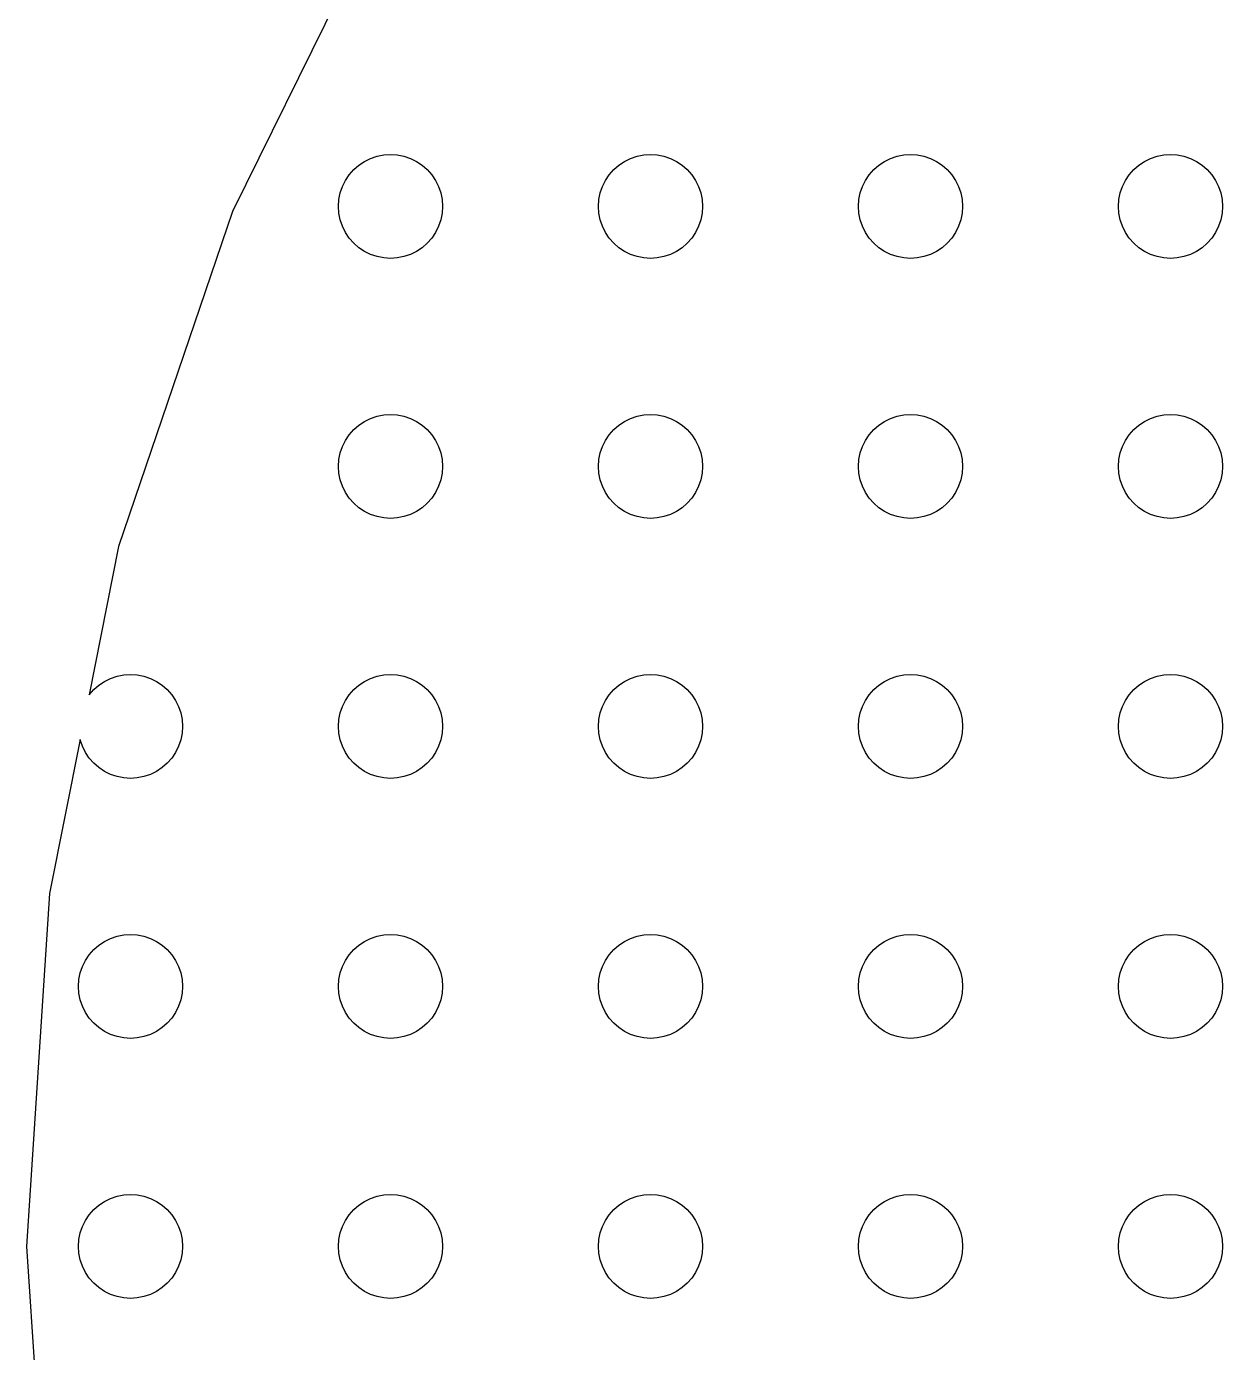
# Model space of a CAD drawing. Header units: metres. Extents: x -156 to 156, y -156 to 156.
# Drawn here: x -156 to -87, y -6.1 to 70.4 of the extents above; entities that cross this region are included whole.
import ezdxf

# ---------------------------------------------------------------- set-up
doc = ezdxf.new("R2010")
doc.units = ezdxf.units.M

msp = doc.modelspace()

# ---------------------------------------------------------------- linework, layer by layer
for p, q in [((-137.438, 73.2598), (-144.125, 59.6986)), ((-136.5, 62.5981), (-136.148, 62.7716)), ((-136.148, 62.7716), (-135.776, 62.8978)), ((-135.776, 62.8978), (-135.392, 62.9743)), ((-135.392, 62.9743), (-135, 63)), ((-135, 63), (-134.608, 62.9743)), ((-134.608, 62.9743), (-134.224, 62.8978)), ((-134.224, 62.8978), (-133.852, 62.7716)), ((-133.852, 62.7716), (-133.5, 62.5981)), ((-121.5, 62.5981), (-121.148, 62.7716)), ((-121.148, 62.7716), (-120.776, 62.8978)), ((-120.776, 62.8978), (-120.392, 62.9743)), ((-120.392, 62.9743), (-120, 63)), ((-120, 63), (-119.608, 62.9743)), ((-119.608, 62.9743), (-119.224, 62.8978)), ((-119.224, 62.8978), (-118.852, 62.7716)), ((-118.852, 62.7716), (-118.5, 62.5981)), ((-106.5, 62.5981), (-106.148, 62.7716)), ((-106.148, 62.7716), (-105.776, 62.8978)), ((-105.776, 62.8978), (-105.392, 62.9743)), ((-105.392, 62.9743), (-105, 63)), ((-105, 63), (-104.608, 62.9743)), ((-104.608, 62.9743), (-104.224, 62.8978)), ((-104.224, 62.8978), (-103.852, 62.7716)), ((-103.852, 62.7716), (-103.5, 62.5981)), ((-91.5, 62.5981), (-91.148, 62.7716)), ((-91.148, 62.7716), (-90.7765, 62.8978)), ((-90.7765, 62.8978), (-90.3916, 62.9743)), ((-90.3916, 62.9743), (-90, 63)), ((-90, 63), (-89.6084, 62.9743)), ((-89.6084, 62.9743), (-89.2235, 62.8978)), ((-89.2235, 62.8978), (-88.8519, 62.7716)), ((-88.8519, 62.7716), (-88.5, 62.5981)), ((-137.38, 61.8263), (-137.121, 62.1213)), ((-137.121, 62.1213), (-136.826, 62.3801)), ((-136.826, 62.3801), (-136.5, 62.5981)), ((-133.5, 62.5981), (-133.174, 62.3801)), ((-133.174, 62.3801), (-132.879, 62.1213)), ((-132.879, 62.1213), (-132.62, 61.8263)), ((-122.38, 61.8263), (-122.121, 62.1213)), ((-122.121, 62.1213), (-121.826, 62.3801)), ((-121.826, 62.3801), (-121.5, 62.5981)), ((-118.5, 62.5981), (-118.174, 62.3801)), ((-118.174, 62.3801), (-117.879, 62.1213)), ((-117.879, 62.1213), (-117.62, 61.8263)), ((-107.38, 61.8263), (-107.121, 62.1213)), ((-107.121, 62.1213), (-106.826, 62.3801)), ((-106.826, 62.3801), (-106.5, 62.5981)), ((-103.5, 62.5981), (-103.174, 62.3801)), ((-103.174, 62.3801), (-102.879, 62.1213)), ((-102.879, 62.1213), (-102.62, 61.8263)), ((-92.3801, 61.8263), (-92.1213, 62.1213)), ((-92.1213, 62.1213), (-91.8263, 62.3801)), ((-91.8263, 62.3801), (-91.5, 62.5981)), ((-88.5, 62.5981), (-88.1737, 62.3801)), ((-88.1737, 62.3801), (-87.8787, 62.1213)), ((-87.8787, 62.1213), (-87.6199, 61.8263)), ((-137.772, 61.148), (-137.598, 61.5)), ((-137.598, 61.5), (-137.38, 61.8263)), ((-132.62, 61.8263), (-132.402, 61.5)), ((-132.402, 61.5), (-132.228, 61.148)), ((-122.772, 61.148), (-122.598, 61.5)), ((-122.598, 61.5), (-122.38, 61.8263)), ((-117.62, 61.8263), (-117.402, 61.5)), ((-117.402, 61.5), (-117.228, 61.148)), ((-107.772, 61.148), (-107.598, 61.5)), ((-107.598, 61.5), (-107.38, 61.8263)), ((-102.62, 61.8263), (-102.402, 61.5)), ((-102.402, 61.5), (-102.228, 61.148)), ((-92.7716, 61.148), (-92.5981, 61.5)), ((-92.5981, 61.5), (-92.3801, 61.8263)), ((-87.6199, 61.8263), (-87.4019, 61.5)), ((-87.4019, 61.5), (-87.2284, 61.148)), ((-137.974, 60.3916), (-137.898, 60.7765)), ((-137.898, 60.7765), (-137.772, 61.148)), ((-132.228, 61.148), (-132.102, 60.7765)), ((-132.102, 60.7765), (-132.026, 60.3916)), ((-122.974, 60.3916), (-122.898, 60.7765)), ((-122.898, 60.7765), (-122.772, 61.148)), ((-117.228, 61.148), (-117.102, 60.7765)), ((-117.102, 60.7765), (-117.026, 60.3916)), ((-107.974, 60.3916), (-107.898, 60.7765)), ((-107.898, 60.7765), (-107.772, 61.148)), ((-102.228, 61.148), (-102.102, 60.7765)), ((-102.102, 60.7765), (-102.026, 60.3916)), ((-92.9743, 60.3916), (-92.8978, 60.7765)), ((-92.8978, 60.7765), (-92.7716, 61.148)), ((-87.2284, 61.148), (-87.1022, 60.7765)), ((-87.1022, 60.7765), (-87.0257, 60.3916)), ((-144.125, 59.6986), (-150.684, 40.3758)), ((-138, 60), (-137.974, 60.3916)), ((-137.974, 59.6084), (-138, 60)), ((-132.026, 60.3916), (-132, 60)), ((-132, 60), (-132.026, 59.6084)), ((-123, 60), (-122.974, 60.3916)), ((-122.974, 59.6084), (-123, 60)), ((-117.026, 60.3916), (-117, 60)), ((-117, 60), (-117.026, 59.6084)), ((-108, 60), (-107.974, 60.3916)), ((-107.974, 59.6084), (-108, 60)), ((-102.026, 60.3916), (-102, 60)), ((-102, 60), (-102.026, 59.6084)), ((-93, 60), (-92.9743, 60.3916)), ((-92.9743, 59.6084), (-93, 60)), ((-87.0257, 60.3916), (-87, 60)), ((-87, 60), (-87.0257, 59.6084)), ((-137.898, 59.2235), (-137.974, 59.6084)), ((-137.772, 58.8519), (-137.898, 59.2235)), ((-132.102, 59.2235), (-132.228, 58.8519)), ((-132.026, 59.6084), (-132.102, 59.2235)), ((-122.898, 59.2235), (-122.974, 59.6084)), ((-122.772, 58.8519), (-122.898, 59.2235)), ((-117.102, 59.2235), (-117.228, 58.8519)), ((-117.026, 59.6084), (-117.102, 59.2235)), ((-107.898, 59.2235), (-107.974, 59.6084)), ((-107.772, 58.8519), (-107.898, 59.2235)), ((-102.102, 59.2235), (-102.228, 58.8519)), ((-102.026, 59.6084), (-102.102, 59.2235)), ((-92.8978, 59.2235), (-92.9743, 59.6084)), ((-92.7716, 58.8519), (-92.8978, 59.2235)), ((-87.1022, 59.2235), (-87.2284, 58.8519)), ((-87.0257, 59.6084), (-87.1022, 59.2235)), ((-137.598, 58.5), (-137.772, 58.8519)), ((-137.38, 58.1737), (-137.598, 58.5)), ((-137.121, 57.8787), (-137.38, 58.1737)), ((-132.62, 58.1737), (-132.879, 57.8787)), ((-132.402, 58.5), (-132.62, 58.1737)), ((-132.228, 58.8519), (-132.402, 58.5)), ((-122.598, 58.5), (-122.772, 58.8519)), ((-122.38, 58.1737), (-122.598, 58.5)), ((-122.121, 57.8787), (-122.38, 58.1737)), ((-117.62, 58.1737), (-117.879, 57.8787)), ((-117.402, 58.5), (-117.62, 58.1737)), ((-117.228, 58.8519), (-117.402, 58.5)), ((-107.598, 58.5), (-107.772, 58.8519)), ((-107.38, 58.1737), (-107.598, 58.5)), ((-107.121, 57.8787), (-107.38, 58.1737)), ((-102.62, 58.1737), (-102.879, 57.8787)), ((-102.402, 58.5), (-102.62, 58.1737)), ((-102.228, 58.8519), (-102.402, 58.5)), ((-92.5981, 58.5), (-92.7716, 58.8519)), ((-92.3801, 58.1737), (-92.5981, 58.5)), ((-92.1213, 57.8787), (-92.3801, 58.1737)), ((-87.6199, 58.1737), (-87.8787, 57.8787)), ((-87.4019, 58.5), (-87.6199, 58.1737)), ((-87.2284, 58.8519), (-87.4019, 58.5)), ((-136.826, 57.6199), (-137.121, 57.8787)), ((-136.5, 57.4019), (-136.826, 57.6199)), ((-136.148, 57.2284), (-136.5, 57.4019)), ((-133.5, 57.4019), (-133.852, 57.2284)), ((-133.174, 57.6199), (-133.5, 57.4019)), ((-132.879, 57.8787), (-133.174, 57.6199)), ((-121.826, 57.6199), (-122.121, 57.8787)), ((-121.5, 57.4019), (-121.826, 57.6199)), ((-121.148, 57.2284), (-121.5, 57.4019)), ((-118.5, 57.4019), (-118.852, 57.2284)), ((-118.174, 57.6199), (-118.5, 57.4019)), ((-117.879, 57.8787), (-118.174, 57.6199)), ((-106.826, 57.6199), (-107.121, 57.8787)), ((-106.5, 57.4019), (-106.826, 57.6199)), ((-106.148, 57.2284), (-106.5, 57.4019)), ((-103.5, 57.4019), (-103.852, 57.2284)), ((-103.174, 57.6199), (-103.5, 57.4019)), ((-102.879, 57.8787), (-103.174, 57.6199)), ((-91.8263, 57.6199), (-92.1213, 57.8787)), ((-91.5, 57.4019), (-91.8263, 57.6199)), ((-91.148, 57.2284), (-91.5, 57.4019)), ((-88.5, 57.4019), (-88.8519, 57.2284)), ((-88.1737, 57.6199), (-88.5, 57.4019)), ((-87.8787, 57.8787), (-88.1737, 57.6199)), ((-135.776, 57.1022), (-136.148, 57.2284)), ((-135.392, 57.0257), (-135.776, 57.1022)), ((-135, 57), (-135.392, 57.0257)), ((-134.608, 57.0257), (-135, 57)), ((-134.224, 57.1022), (-134.608, 57.0257)), ((-133.852, 57.2284), (-134.224, 57.1022)), ((-120.776, 57.1022), (-121.148, 57.2284)), ((-120.392, 57.0257), (-120.776, 57.1022)), ((-120, 57), (-120.392, 57.0257)), ((-119.608, 57.0257), (-120, 57)), ((-119.224, 57.1022), (-119.608, 57.0257)), ((-118.852, 57.2284), (-119.224, 57.1022)), ((-105.776, 57.1022), (-106.148, 57.2284)), ((-105.392, 57.0257), (-105.776, 57.1022)), ((-105, 57), (-105.392, 57.0257)), ((-104.608, 57.0257), (-105, 57)), ((-104.224, 57.1022), (-104.608, 57.0257)), ((-103.852, 57.2284), (-104.224, 57.1022)), ((-90.7765, 57.1022), (-91.148, 57.2284)), ((-90.3916, 57.0257), (-90.7765, 57.1022)), ((-90, 57), (-90.3916, 57.0257)), ((-89.6084, 57.0257), (-90, 57)), ((-89.2235, 57.1022), (-89.6084, 57.0257)), ((-88.8519, 57.2284), (-89.2235, 57.1022)), ((-136.826, 47.3801), (-136.5, 47.5981)), ((-136.5, 47.5981), (-136.148, 47.7716)), ((-136.148, 47.7716), (-135.776, 47.8978)), ((-135.776, 47.8978), (-135.392, 47.9743)), ((-135.392, 47.9743), (-135, 48)), ((-135, 48), (-134.608, 47.9743)), ((-134.608, 47.9743), (-134.224, 47.8978)), ((-134.224, 47.8978), (-133.852, 47.7716)), ((-133.852, 47.7716), (-133.5, 47.5981)), ((-133.5, 47.5981), (-133.174, 47.3801)), ((-121.826, 47.3801), (-121.5, 47.5981)), ((-121.5, 47.5981), (-121.148, 47.7716)), ((-121.148, 47.7716), (-120.776, 47.8978)), ((-120.776, 47.8978), (-120.392, 47.9743)), ((-120.392, 47.9743), (-120, 48)), ((-120, 48), (-119.608, 47.9743)), ((-119.608, 47.9743), (-119.224, 47.8978)), ((-119.224, 47.8978), (-118.852, 47.7716)), ((-118.852, 47.7716), (-118.5, 47.5981)), ((-118.5, 47.5981), (-118.174, 47.3801)), ((-106.826, 47.3801), (-106.5, 47.5981)), ((-106.5, 47.5981), (-106.148, 47.7716)), ((-106.148, 47.7716), (-105.776, 47.8978)), ((-105.776, 47.8978), (-105.392, 47.9743)), ((-105.392, 47.9743), (-105, 48)), ((-105, 48), (-104.608, 47.9743)), ((-104.608, 47.9743), (-104.224, 47.8978)), ((-104.224, 47.8978), (-103.852, 47.7716)), ((-103.852, 47.7716), (-103.5, 47.5981)), ((-103.5, 47.5981), (-103.174, 47.3801)), ((-91.8263, 47.3801), (-91.5, 47.5981)), ((-91.5, 47.5981), (-91.148, 47.7716)), ((-91.148, 47.7716), (-90.7765, 47.8978)), ((-90.7765, 47.8978), (-90.3916, 47.9743)), ((-90.3916, 47.9743), (-90, 48)), ((-90, 48), (-89.6084, 47.9743)), ((-89.6084, 47.9743), (-89.2235, 47.8978)), ((-89.2235, 47.8978), (-88.8519, 47.7716)), ((-88.8519, 47.7716), (-88.5, 47.5981)), ((-88.5, 47.5981), (-88.1737, 47.3801)), ((-137.598, 46.5), (-137.38, 46.8263)), ((-137.38, 46.8263), (-137.121, 47.1213)), ((-137.121, 47.1213), (-136.826, 47.3801)), ((-133.174, 47.3801), (-132.879, 47.1213)), ((-132.879, 47.1213), (-132.62, 46.8263)), ((-132.62, 46.8263), (-132.402, 46.5)), ((-122.598, 46.5), (-122.38, 46.8263)), ((-122.38, 46.8263), (-122.121, 47.1213)), ((-122.121, 47.1213), (-121.826, 47.3801)), ((-118.174, 47.3801), (-117.879, 47.1213)), ((-117.879, 47.1213), (-117.62, 46.8263)), ((-117.62, 46.8263), (-117.402, 46.5)), ((-107.598, 46.5), (-107.38, 46.8263)), ((-107.38, 46.8263), (-107.121, 47.1213)), ((-107.121, 47.1213), (-106.826, 47.3801)), ((-103.174, 47.3801), (-102.879, 47.1213)), ((-102.879, 47.1213), (-102.62, 46.8263)), ((-102.62, 46.8263), (-102.402, 46.5)), ((-92.5981, 46.5), (-92.3801, 46.8263)), ((-92.3801, 46.8263), (-92.1213, 47.1213)), ((-92.1213, 47.1213), (-91.8263, 47.3801)), ((-88.1737, 47.3801), (-87.8787, 47.1213)), ((-87.8787, 47.1213), (-87.6199, 46.8263)), ((-87.6199, 46.8263), (-87.4019, 46.5)), ((-137.898, 45.7765), (-137.772, 46.148)), ((-137.772, 46.148), (-137.598, 46.5)), ((-132.402, 46.5), (-132.228, 46.148)), ((-132.228, 46.148), (-132.102, 45.7765)), ((-122.898, 45.7765), (-122.772, 46.148)), ((-122.772, 46.148), (-122.598, 46.5)), ((-117.402, 46.5), (-117.228, 46.148)), ((-117.228, 46.148), (-117.102, 45.7765)), ((-107.898, 45.7765), (-107.772, 46.148)), ((-107.772, 46.148), (-107.598, 46.5)), ((-102.402, 46.5), (-102.228, 46.148)), ((-102.228, 46.148), (-102.102, 45.7765)), ((-92.8978, 45.7765), (-92.7716, 46.148)), ((-92.7716, 46.148), (-92.5981, 46.5)), ((-87.4019, 46.5), (-87.2284, 46.148)), ((-87.2284, 46.148), (-87.1022, 45.7765)), ((-138, 45), (-137.974, 45.3916)), ((-137.974, 45.3916), (-137.898, 45.7765)), ((-132.102, 45.7765), (-132.026, 45.3916)), ((-132.026, 45.3916), (-132, 45)), ((-123, 45), (-122.974, 45.3916)), ((-122.974, 45.3916), (-122.898, 45.7765)), ((-117.102, 45.7765), (-117.026, 45.3916)), ((-117.026, 45.3916), (-117, 45)), ((-108, 45), (-107.974, 45.3916)), ((-107.974, 45.3916), (-107.898, 45.7765)), ((-102.102, 45.7765), (-102.026, 45.3916)), ((-102.026, 45.3916), (-102, 45)), ((-93, 45), (-92.9743, 45.3916)), ((-92.9743, 45.3916), (-92.8978, 45.7765)), ((-87.1022, 45.7765), (-87.0257, 45.3916)), ((-87.0257, 45.3916), (-87, 45)), ((-137.974, 44.6084), (-138, 45)), ((-137.898, 44.2235), (-137.974, 44.6084)), ((-132.026, 44.6084), (-132.102, 44.2235)), ((-132, 45), (-132.026, 44.6084)), ((-122.974, 44.6084), (-123, 45)), ((-122.898, 44.2235), (-122.974, 44.6084)), ((-117.026, 44.6084), (-117.102, 44.2235)), ((-117, 45), (-117.026, 44.6084)), ((-107.974, 44.6084), (-108, 45)), ((-107.898, 44.2235), (-107.974, 44.6084)), ((-102.026, 44.6084), (-102.102, 44.2235)), ((-102, 45), (-102.026, 44.6084)), ((-92.9743, 44.6084), (-93, 45)), ((-92.8978, 44.2235), (-92.9743, 44.6084)), ((-87.0257, 44.6084), (-87.1022, 44.2235)), ((-87, 45), (-87.0257, 44.6084)), ((-137.772, 43.8519), (-137.898, 44.2235)), ((-137.598, 43.5), (-137.772, 43.8519)), ((-132.228, 43.8519), (-132.402, 43.5)), ((-132.102, 44.2235), (-132.228, 43.8519)), ((-122.772, 43.8519), (-122.898, 44.2235)), ((-122.598, 43.5), (-122.772, 43.8519)), ((-117.228, 43.8519), (-117.402, 43.5)), ((-117.102, 44.2235), (-117.228, 43.8519)), ((-107.772, 43.8519), (-107.898, 44.2235)), ((-107.598, 43.5), (-107.772, 43.8519)), ((-102.228, 43.8519), (-102.402, 43.5)), ((-102.102, 44.2235), (-102.228, 43.8519)), ((-92.7716, 43.8519), (-92.8978, 44.2235)), ((-92.5981, 43.5), (-92.7716, 43.8519)), ((-87.2284, 43.8519), (-87.4019, 43.5)), ((-87.1022, 44.2235), (-87.2284, 43.8519)), ((-137.38, 43.1737), (-137.598, 43.5)), ((-137.121, 42.8787), (-137.38, 43.1737)), ((-136.826, 42.6199), (-137.121, 42.8787)), ((-132.879, 42.8787), (-133.174, 42.6199)), ((-132.62, 43.1737), (-132.879, 42.8787)), ((-132.402, 43.5), (-132.62, 43.1737)), ((-122.38, 43.1737), (-122.598, 43.5)), ((-122.121, 42.8787), (-122.38, 43.1737)), ((-121.826, 42.6199), (-122.121, 42.8787)), ((-117.879, 42.8787), (-118.174, 42.6199)), ((-117.62, 43.1737), (-117.879, 42.8787)), ((-117.402, 43.5), (-117.62, 43.1737)), ((-107.38, 43.1737), (-107.598, 43.5)), ((-107.121, 42.8787), (-107.38, 43.1737)), ((-106.826, 42.6199), (-107.121, 42.8787)), ((-102.879, 42.8787), (-103.174, 42.6199)), ((-102.62, 43.1737), (-102.879, 42.8787)), ((-102.402, 43.5), (-102.62, 43.1737)), ((-92.3801, 43.1737), (-92.5981, 43.5)), ((-92.1213, 42.8787), (-92.3801, 43.1737)), ((-91.8263, 42.6199), (-92.1213, 42.8787)), ((-87.8787, 42.8787), (-88.1737, 42.6199)), ((-87.6199, 43.1737), (-87.8787, 42.8787)), ((-87.4019, 43.5), (-87.6199, 43.1737)), ((-136.5, 42.4019), (-136.826, 42.6199)), ((-136.148, 42.2284), (-136.5, 42.4019)), ((-135.776, 42.1022), (-136.148, 42.2284)), ((-135.392, 42.0257), (-135.776, 42.1022)), ((-134.224, 42.1022), (-134.608, 42.0257)), ((-133.852, 42.2284), (-134.224, 42.1022)), ((-133.5, 42.4019), (-133.852, 42.2284)), ((-133.174, 42.6199), (-133.5, 42.4019)), ((-121.5, 42.4019), (-121.826, 42.6199)), ((-121.148, 42.2284), (-121.5, 42.4019)), ((-120.776, 42.1022), (-121.148, 42.2284)), ((-120.392, 42.0257), (-120.776, 42.1022)), ((-119.224, 42.1022), (-119.608, 42.0257)), ((-118.852, 42.2284), (-119.224, 42.1022)), ((-118.5, 42.4019), (-118.852, 42.2284)), ((-118.174, 42.6199), (-118.5, 42.4019)), ((-106.5, 42.4019), (-106.826, 42.6199)), ((-106.148, 42.2284), (-106.5, 42.4019)), ((-105.776, 42.1022), (-106.148, 42.2284)), ((-105.392, 42.0257), (-105.776, 42.1022)), ((-104.224, 42.1022), (-104.608, 42.0257)), ((-103.852, 42.2284), (-104.224, 42.1022)), ((-103.5, 42.4019), (-103.852, 42.2284)), ((-103.174, 42.6199), (-103.5, 42.4019)), ((-91.5, 42.4019), (-91.8263, 42.6199)), ((-91.148, 42.2284), (-91.5, 42.4019)), ((-90.7765, 42.1022), (-91.148, 42.2284)), ((-90.3916, 42.0257), (-90.7765, 42.1022)), ((-89.2235, 42.1022), (-89.6084, 42.0257)), ((-88.8519, 42.2284), (-89.2235, 42.1022)), ((-88.5, 42.4019), (-88.8519, 42.2284)), ((-88.1737, 42.6199), (-88.5, 42.4019)), ((-135, 42), (-135.392, 42.0257)), ((-134.608, 42.0257), (-135, 42)), ((-120, 42), (-120.392, 42.0257)), ((-119.608, 42.0257), (-120, 42)), ((-105, 42), (-105.392, 42.0257)), ((-104.608, 42.0257), (-105, 42)), ((-90, 42), (-90.3916, 42.0257)), ((-89.6084, 42.0257), (-90, 42)), ((-150.684, 40.3758), (-152.387, 31.8157)), ((-151.148, 32.7716), (-150.776, 32.8978)), ((-150.776, 32.8978), (-150.392, 32.9743)), ((-150.392, 32.9743), (-150, 33)), ((-150, 33), (-149.608, 32.9743)), ((-149.608, 32.9743), (-149.224, 32.8978)), ((-149.224, 32.8978), (-148.852, 32.7716)), ((-136.148, 32.7716), (-135.776, 32.8978)), ((-135.776, 32.8978), (-135.392, 32.9743)), ((-135.392, 32.9743), (-135, 33)), ((-135, 33), (-134.608, 32.9743)), ((-134.608, 32.9743), (-134.224, 32.8978)), ((-134.224, 32.8978), (-133.852, 32.7716)), ((-121.148, 32.7716), (-120.776, 32.8978)), ((-120.776, 32.8978), (-120.392, 32.9743)), ((-120.392, 32.9743), (-120, 33)), ((-120, 33), (-119.608, 32.9743)), ((-119.608, 32.9743), (-119.224, 32.8978)), ((-119.224, 32.8978), (-118.852, 32.7716)), ((-106.148, 32.7716), (-105.776, 32.8978)), ((-105.776, 32.8978), (-105.392, 32.9743)), ((-105.392, 32.9743), (-105, 33)), ((-105, 33), (-104.608, 32.9743)), ((-104.608, 32.9743), (-104.224, 32.8978)), ((-104.224, 32.8978), (-103.852, 32.7716)), ((-91.148, 32.7716), (-90.7765, 32.8978)), ((-90.7765, 32.8978), (-90.3916, 32.9743)), ((-90.3916, 32.9743), (-90, 33)), ((-90, 33), (-89.6084, 32.9743)), ((-89.6084, 32.9743), (-89.2235, 32.8978)), ((-89.2235, 32.8978), (-88.8519, 32.7716)), ((-152.121, 32.1213), (-151.826, 32.3801)), ((-151.826, 32.3801), (-151.5, 32.5981)), ((-151.5, 32.5981), (-151.148, 32.7716)), ((-148.852, 32.7716), (-148.5, 32.5981)), ((-148.5, 32.5981), (-148.174, 32.3801)), ((-148.174, 32.3801), (-147.879, 32.1213)), ((-137.121, 32.1213), (-136.826, 32.3801)), ((-136.826, 32.3801), (-136.5, 32.5981)), ((-136.5, 32.5981), (-136.148, 32.7716)), ((-133.852, 32.7716), (-133.5, 32.5981)), ((-133.5, 32.5981), (-133.174, 32.3801)), ((-133.174, 32.3801), (-132.879, 32.1213)), ((-122.121, 32.1213), (-121.826, 32.3801)), ((-121.826, 32.3801), (-121.5, 32.5981)), ((-121.5, 32.5981), (-121.148, 32.7716)), ((-118.852, 32.7716), (-118.5, 32.5981)), ((-118.5, 32.5981), (-118.174, 32.3801)), ((-118.174, 32.3801), (-117.879, 32.1213)), ((-107.121, 32.1213), (-106.826, 32.3801)), ((-106.826, 32.3801), (-106.5, 32.5981)), ((-106.5, 32.5981), (-106.148, 32.7716)), ((-103.852, 32.7716), (-103.5, 32.5981)), ((-103.5, 32.5981), (-103.174, 32.3801)), ((-103.174, 32.3801), (-102.879, 32.1213)), ((-92.1213, 32.1213), (-91.8263, 32.3801)), ((-91.8263, 32.3801), (-91.5, 32.5981)), ((-91.5, 32.5981), (-91.148, 32.7716)), ((-88.8519, 32.7716), (-88.5, 32.5981)), ((-88.5, 32.5981), (-88.1737, 32.3801)), ((-88.1737, 32.3801), (-87.8787, 32.1213)), ((-152.387, 31.8157), (-152.38, 31.8263)), ((-152.38, 31.8263), (-152.121, 32.1213)), ((-147.879, 32.1213), (-147.62, 31.8263)), ((-147.62, 31.8263), (-147.402, 31.5)), ((-147.402, 31.5), (-147.228, 31.148)), ((-137.772, 31.148), (-137.598, 31.5)), ((-137.598, 31.5), (-137.38, 31.8263)), ((-137.38, 31.8263), (-137.121, 32.1213)), ((-132.879, 32.1213), (-132.62, 31.8263)), ((-132.62, 31.8263), (-132.402, 31.5)), ((-132.402, 31.5), (-132.228, 31.148)), ((-122.772, 31.148), (-122.598, 31.5)), ((-122.598, 31.5), (-122.38, 31.8263)), ((-122.38, 31.8263), (-122.121, 32.1213)), ((-117.879, 32.1213), (-117.62, 31.8263)), ((-117.62, 31.8263), (-117.402, 31.5)), ((-117.402, 31.5), (-117.228, 31.148)), ((-107.772, 31.148), (-107.598, 31.5)), ((-107.598, 31.5), (-107.38, 31.8263)), ((-107.38, 31.8263), (-107.121, 32.1213)), ((-102.879, 32.1213), (-102.62, 31.8263)), ((-102.62, 31.8263), (-102.402, 31.5)), ((-102.402, 31.5), (-102.228, 31.148)), ((-92.7716, 31.148), (-92.5981, 31.5)), ((-92.5981, 31.5), (-92.3801, 31.8263)), ((-92.3801, 31.8263), (-92.1213, 32.1213)), ((-87.8787, 32.1213), (-87.6199, 31.8263)), ((-87.6199, 31.8263), (-87.4019, 31.5)), ((-87.4019, 31.5), (-87.2284, 31.148)), ((-147.228, 31.148), (-147.102, 30.7764)), ((-147.102, 30.7764), (-147.026, 30.3916)), ((-137.974, 30.3916), (-137.898, 30.7764)), ((-137.898, 30.7764), (-137.772, 31.148)), ((-132.228, 31.148), (-132.102, 30.7764)), ((-132.102, 30.7764), (-132.026, 30.3916)), ((-122.974, 30.3916), (-122.898, 30.7764)), ((-122.898, 30.7764), (-122.772, 31.148)), ((-117.228, 31.148), (-117.102, 30.7764)), ((-117.102, 30.7764), (-117.026, 30.3916)), ((-107.974, 30.3916), (-107.898, 30.7764)), ((-107.898, 30.7764), (-107.772, 31.148)), ((-102.228, 31.148), (-102.102, 30.7764)), ((-102.102, 30.7764), (-102.026, 30.3916)), ((-92.9743, 30.3916), (-92.8978, 30.7764)), ((-92.8978, 30.7764), (-92.7716, 31.148)), ((-87.2284, 31.148), (-87.1022, 30.7764)), ((-87.1022, 30.7764), (-87.0257, 30.3916)), ((-147.026, 30.3916), (-147, 30)), ((-147, 30), (-147.026, 29.6084)), ((-138, 30), (-137.974, 30.3916)), ((-137.974, 29.6084), (-138, 30)), ((-132.026, 30.3916), (-132, 30)), ((-132, 30), (-132.026, 29.6084)), ((-123, 30), (-122.974, 30.3916)), ((-122.974, 29.6084), (-123, 30)), ((-117.026, 30.3916), (-117, 30)), ((-117, 30), (-117.026, 29.6084)), ((-108, 30), (-107.974, 30.3916)), ((-107.974, 29.6084), (-108, 30)), ((-102.026, 30.3916), (-102, 30)), ((-102, 30), (-102.026, 29.6084)), ((-93, 30), (-92.9743, 30.3916)), ((-92.9743, 29.6084), (-93, 30)), ((-87.0257, 30.3916), (-87, 30)), ((-87, 30), (-87.0257, 29.6084)), ((-152.9, 29.236), (-154.665, 20.3621)), ((-152.898, 29.2235), (-152.9, 29.236)), ((-152.772, 28.8519), (-152.898, 29.2235)), ((-147.102, 29.2235), (-147.228, 28.8519)), ((-147.026, 29.6084), (-147.102, 29.2235)), ((-137.898, 29.2235), (-137.974, 29.6084)), ((-137.772, 28.8519), (-137.898, 29.2235)), ((-132.102, 29.2235), (-132.228, 28.8519)), ((-132.026, 29.6084), (-132.102, 29.2235)), ((-122.898, 29.2235), (-122.974, 29.6084)), ((-122.772, 28.8519), (-122.898, 29.2235)), ((-117.102, 29.2235), (-117.228, 28.8519)), ((-117.026, 29.6084), (-117.102, 29.2235)), ((-107.898, 29.2235), (-107.974, 29.6084)), ((-107.772, 28.8519), (-107.898, 29.2235)), ((-102.102, 29.2235), (-102.228, 28.8519)), ((-102.026, 29.6084), (-102.102, 29.2235)), ((-92.8978, 29.2235), (-92.9743, 29.6084)), ((-92.7716, 28.8519), (-92.8978, 29.2235)), ((-87.1022, 29.2235), (-87.2284, 28.8519)), ((-87.0257, 29.6084), (-87.1022, 29.2235)), ((-152.598, 28.5), (-152.772, 28.8519)), ((-152.38, 28.1737), (-152.598, 28.5)), ((-147.402, 28.5), (-147.62, 28.1737)), ((-147.228, 28.8519), (-147.402, 28.5)), ((-137.598, 28.5), (-137.772, 28.8519)), ((-137.38, 28.1737), (-137.598, 28.5)), ((-132.402, 28.5), (-132.62, 28.1737)), ((-132.228, 28.8519), (-132.402, 28.5)), ((-122.598, 28.5), (-122.772, 28.8519)), ((-122.38, 28.1737), (-122.598, 28.5)), ((-117.402, 28.5), (-117.62, 28.1737)), ((-117.228, 28.8519), (-117.402, 28.5)), ((-107.598, 28.5), (-107.772, 28.8519)), ((-107.38, 28.1737), (-107.598, 28.5)), ((-102.402, 28.5), (-102.62, 28.1737)), ((-102.228, 28.8519), (-102.402, 28.5)), ((-92.5981, 28.5), (-92.7716, 28.8519)), ((-92.3801, 28.1737), (-92.5981, 28.5)), ((-87.4019, 28.5), (-87.6199, 28.1737)), ((-87.2284, 28.8519), (-87.4019, 28.5)), ((-152.121, 27.8787), (-152.38, 28.1737)), ((-151.826, 27.6199), (-152.121, 27.8787)), ((-151.5, 27.4019), (-151.826, 27.6199)), ((-148.174, 27.6199), (-148.5, 27.4019)), ((-147.879, 27.8787), (-148.174, 27.6199)), ((-147.62, 28.1737), (-147.879, 27.8787)), ((-137.121, 27.8787), (-137.38, 28.1737)), ((-136.826, 27.6199), (-137.121, 27.8787)), ((-136.5, 27.4019), (-136.826, 27.6199)), ((-133.174, 27.6199), (-133.5, 27.4019)), ((-132.879, 27.8787), (-133.174, 27.6199)), ((-132.62, 28.1737), (-132.879, 27.8787)), ((-122.121, 27.8787), (-122.38, 28.1737)), ((-121.826, 27.6199), (-122.121, 27.8787)), ((-121.5, 27.4019), (-121.826, 27.6199)), ((-118.174, 27.6199), (-118.5, 27.4019)), ((-117.879, 27.8787), (-118.174, 27.6199)), ((-117.62, 28.1737), (-117.879, 27.8787)), ((-107.121, 27.8787), (-107.38, 28.1737)), ((-106.826, 27.6199), (-107.121, 27.8787)), ((-106.5, 27.4019), (-106.826, 27.6199)), ((-103.174, 27.6199), (-103.5, 27.4019)), ((-102.879, 27.8787), (-103.174, 27.6199)), ((-102.62, 28.1737), (-102.879, 27.8787)), ((-92.1213, 27.8787), (-92.3801, 28.1737)), ((-91.8263, 27.6199), (-92.1213, 27.8787)), ((-91.5, 27.4019), (-91.8263, 27.6199)), ((-88.1737, 27.6199), (-88.5, 27.4019)), ((-87.8787, 27.8787), (-88.1737, 27.6199)), ((-87.6199, 28.1737), (-87.8787, 27.8787)), ((-151.148, 27.2283), (-151.5, 27.4019)), ((-150.776, 27.1022), (-151.148, 27.2283)), ((-150.392, 27.0257), (-150.776, 27.1022)), ((-150, 27), (-150.392, 27.0257)), ((-149.608, 27.0257), (-150, 27)), ((-149.224, 27.1022), (-149.608, 27.0257)), ((-148.852, 27.2283), (-149.224, 27.1022)), ((-148.5, 27.4019), (-148.852, 27.2283)), ((-136.148, 27.2283), (-136.5, 27.4019)), ((-135.776, 27.1022), (-136.148, 27.2283)), ((-135.392, 27.0257), (-135.776, 27.1022)), ((-135, 27), (-135.392, 27.0257)), ((-134.608, 27.0257), (-135, 27)), ((-134.224, 27.1022), (-134.608, 27.0257)), ((-133.852, 27.2283), (-134.224, 27.1022)), ((-133.5, 27.4019), (-133.852, 27.2283)), ((-121.148, 27.2283), (-121.5, 27.4019)), ((-120.776, 27.1022), (-121.148, 27.2283)), ((-120.392, 27.0257), (-120.776, 27.1022)), ((-120, 27), (-120.392, 27.0257)), ((-119.608, 27.0257), (-120, 27)), ((-119.224, 27.1022), (-119.608, 27.0257)), ((-118.852, 27.2283), (-119.224, 27.1022)), ((-118.5, 27.4019), (-118.852, 27.2283)), ((-106.148, 27.2283), (-106.5, 27.4019)), ((-105.776, 27.1022), (-106.148, 27.2283)), ((-105.392, 27.0257), (-105.776, 27.1022)), ((-105, 27), (-105.392, 27.0257)), ((-104.608, 27.0257), (-105, 27)), ((-104.224, 27.1022), (-104.608, 27.0257)), ((-103.852, 27.2283), (-104.224, 27.1022)), ((-103.5, 27.4019), (-103.852, 27.2283)), ((-91.148, 27.2283), (-91.5, 27.4019)), ((-90.7765, 27.1022), (-91.148, 27.2283)), ((-90.3916, 27.0257), (-90.7765, 27.1022)), ((-90, 27), (-90.3916, 27.0257)), ((-89.6084, 27.0257), (-90, 27)), ((-89.2235, 27.1022), (-89.6084, 27.0257)), ((-88.8519, 27.2283), (-89.2235, 27.1022)), ((-88.5, 27.4019), (-88.8519, 27.2283)), ((-154.665, 20.3621), (-156, 0)), ((-151.826, 17.3801), (-151.5, 17.5981)), ((-151.5, 17.5981), (-151.148, 17.7716)), ((-151.148, 17.7716), (-150.776, 17.8978)), ((-150.776, 17.8978), (-150.392, 17.9743)), ((-150.392, 17.9743), (-150, 18)), ((-150, 18), (-149.608, 17.9743)), ((-149.608, 17.9743), (-149.224, 17.8978)), ((-149.224, 17.8978), (-148.852, 17.7716)), ((-148.852, 17.7716), (-148.5, 17.5981)), ((-148.5, 17.5981), (-148.174, 17.3801)), ((-136.826, 17.3801), (-136.5, 17.5981)), ((-136.5, 17.5981), (-136.148, 17.7716)), ((-136.148, 17.7716), (-135.776, 17.8978)), ((-135.776, 17.8978), (-135.392, 17.9743)), ((-135.392, 17.9743), (-135, 18)), ((-135, 18), (-134.608, 17.9743)), ((-134.608, 17.9743), (-134.224, 17.8978)), ((-134.224, 17.8978), (-133.852, 17.7716)), ((-133.852, 17.7716), (-133.5, 17.5981)), ((-133.5, 17.5981), (-133.174, 17.3801)), ((-121.826, 17.3801), (-121.5, 17.5981)), ((-121.5, 17.5981), (-121.148, 17.7716)), ((-121.148, 17.7716), (-120.776, 17.8978)), ((-120.776, 17.8978), (-120.392, 17.9743)), ((-120.392, 17.9743), (-120, 18)), ((-120, 18), (-119.608, 17.9743)), ((-119.608, 17.9743), (-119.224, 17.8978)), ((-119.224, 17.8978), (-118.852, 17.7716)), ((-118.852, 17.7716), (-118.5, 17.5981)), ((-118.5, 17.5981), (-118.174, 17.3801)), ((-106.826, 17.3801), (-106.5, 17.5981)), ((-106.5, 17.5981), (-106.148, 17.7716)), ((-106.148, 17.7716), (-105.776, 17.8978)), ((-105.776, 17.8978), (-105.392, 17.9743)), ((-105.392, 17.9743), (-105, 18)), ((-105, 18), (-104.608, 17.9743)), ((-104.608, 17.9743), (-104.224, 17.8978)), ((-104.224, 17.8978), (-103.852, 17.7716)), ((-103.852, 17.7716), (-103.5, 17.5981)), ((-103.5, 17.5981), (-103.174, 17.3801)), ((-91.8263, 17.3801), (-91.5, 17.5981)), ((-91.5, 17.5981), (-91.148, 17.7716)), ((-91.148, 17.7716), (-90.7765, 17.8978)), ((-90.7765, 17.8978), (-90.3916, 17.9743)), ((-90.3916, 17.9743), (-90, 18)), ((-90, 18), (-89.6084, 17.9743)), ((-89.6084, 17.9743), (-89.2235, 17.8978)), ((-89.2235, 17.8978), (-88.8519, 17.7716)), ((-88.8519, 17.7716), (-88.5, 17.5981)), ((-88.5, 17.5981), (-88.1737, 17.3801)), ((-152.38, 16.8263), (-152.121, 17.1213)), ((-152.121, 17.1213), (-151.826, 17.3801)), ((-148.174, 17.3801), (-147.879, 17.1213)), ((-147.879, 17.1213), (-147.62, 16.8263)), ((-137.38, 16.8263), (-137.121, 17.1213)), ((-137.121, 17.1213), (-136.826, 17.3801)), ((-133.174, 17.3801), (-132.879, 17.1213)), ((-132.879, 17.1213), (-132.62, 16.8263)), ((-122.38, 16.8263), (-122.121, 17.1213)), ((-122.121, 17.1213), (-121.826, 17.3801)), ((-118.174, 17.3801), (-117.879, 17.1213)), ((-117.879, 17.1213), (-117.62, 16.8263)), ((-107.38, 16.8263), (-107.121, 17.1213)), ((-107.121, 17.1213), (-106.826, 17.3801)), ((-103.174, 17.3801), (-102.879, 17.1213)), ((-102.879, 17.1213), (-102.62, 16.8263)), ((-92.3801, 16.8263), (-92.1213, 17.1213)), ((-92.1213, 17.1213), (-91.8263, 17.3801)), ((-88.1737, 17.3801), (-87.8787, 17.1213)), ((-87.8787, 17.1213), (-87.6199, 16.8263)), ((-152.898, 15.7764), (-152.772, 16.148)), ((-152.772, 16.148), (-152.598, 16.5)), ((-152.598, 16.5), (-152.38, 16.8263)), ((-147.62, 16.8263), (-147.402, 16.5)), ((-147.402, 16.5), (-147.228, 16.148)), ((-147.228, 16.148), (-147.102, 15.7764)), ((-137.898, 15.7764), (-137.772, 16.148)), ((-137.772, 16.148), (-137.598, 16.5)), ((-137.598, 16.5), (-137.38, 16.8263)), ((-132.62, 16.8263), (-132.402, 16.5)), ((-132.402, 16.5), (-132.228, 16.148)), ((-132.228, 16.148), (-132.102, 15.7764)), ((-122.898, 15.7764), (-122.772, 16.148)), ((-122.772, 16.148), (-122.598, 16.5)), ((-122.598, 16.5), (-122.38, 16.8263)), ((-117.62, 16.8263), (-117.402, 16.5)), ((-117.402, 16.5), (-117.228, 16.148)), ((-117.228, 16.148), (-117.102, 15.7764)), ((-107.898, 15.7764), (-107.772, 16.148)), ((-107.772, 16.148), (-107.598, 16.5)), ((-107.598, 16.5), (-107.38, 16.8263)), ((-102.62, 16.8263), (-102.402, 16.5)), ((-102.402, 16.5), (-102.228, 16.148)), ((-102.228, 16.148), (-102.102, 15.7764)), ((-92.8978, 15.7764), (-92.7716, 16.148)), ((-92.7716, 16.148), (-92.5981, 16.5)), ((-92.5981, 16.5), (-92.3801, 16.8263)), ((-87.6199, 16.8263), (-87.4019, 16.5)), ((-87.4019, 16.5), (-87.2284, 16.148)), ((-87.2284, 16.148), (-87.1022, 15.7764)), ((-153, 15), (-152.974, 15.3916)), ((-152.974, 15.3916), (-152.898, 15.7764)), ((-147.102, 15.7764), (-147.026, 15.3916)), ((-147.026, 15.3916), (-147, 15)), ((-138, 15), (-137.974, 15.3916)), ((-137.974, 15.3916), (-137.898, 15.7764)), ((-132.102, 15.7764), (-132.026, 15.3916)), ((-132.026, 15.3916), (-132, 15)), ((-123, 15), (-122.974, 15.3916)), ((-122.974, 15.3916), (-122.898, 15.7764)), ((-117.102, 15.7764), (-117.026, 15.3916)), ((-117.026, 15.3916), (-117, 15)), ((-108, 15), (-107.974, 15.3916)), ((-107.974, 15.3916), (-107.898, 15.7764)), ((-102.102, 15.7764), (-102.026, 15.3916)), ((-102.026, 15.3916), (-102, 15)), ((-93, 15), (-92.9743, 15.3916)), ((-92.9743, 15.3916), (-92.8978, 15.7764)), ((-87.1022, 15.7764), (-87.0257, 15.3916)), ((-87.0257, 15.3916), (-87, 15)), ((-152.974, 14.6084), (-153, 15)), ((-152.898, 14.2235), (-152.974, 14.6084)), ((-147.026, 14.6084), (-147.102, 14.2235)), ((-147, 15), (-147.026, 14.6084)), ((-137.974, 14.6084), (-138, 15)), ((-137.898, 14.2235), (-137.974, 14.6084)), ((-132.026, 14.6084), (-132.102, 14.2235)), ((-132, 15), (-132.026, 14.6084)), ((-122.974, 14.6084), (-123, 15)), ((-122.898, 14.2235), (-122.974, 14.6084)), ((-117.026, 14.6084), (-117.102, 14.2235)), ((-117, 15), (-117.026, 14.6084)), ((-107.974, 14.6084), (-108, 15)), ((-107.898, 14.2235), (-107.974, 14.6084)), ((-102.026, 14.6084), (-102.102, 14.2235)), ((-102, 15), (-102.026, 14.6084)), ((-92.9743, 14.6084), (-93, 15)), ((-92.8978, 14.2235), (-92.9743, 14.6084)), ((-87.0257, 14.6084), (-87.1022, 14.2235)), ((-87, 15), (-87.0257, 14.6084)), ((-152.772, 13.8519), (-152.898, 14.2235)), ((-152.598, 13.5), (-152.772, 13.8519)), ((-147.228, 13.8519), (-147.402, 13.5)), ((-147.102, 14.2235), (-147.228, 13.8519)), ((-137.772, 13.8519), (-137.898, 14.2235)), ((-137.598, 13.5), (-137.772, 13.8519)), ((-132.228, 13.8519), (-132.402, 13.5)), ((-132.102, 14.2235), (-132.228, 13.8519)), ((-122.772, 13.8519), (-122.898, 14.2235)), ((-122.598, 13.5), (-122.772, 13.8519)), ((-117.228, 13.8519), (-117.402, 13.5)), ((-117.102, 14.2235), (-117.228, 13.8519)), ((-107.772, 13.8519), (-107.898, 14.2235)), ((-107.598, 13.5), (-107.772, 13.8519)), ((-102.228, 13.8519), (-102.402, 13.5)), ((-102.102, 14.2235), (-102.228, 13.8519)), ((-92.7716, 13.8519), (-92.8978, 14.2235)), ((-92.5981, 13.5), (-92.7716, 13.8519)), ((-87.2284, 13.8519), (-87.4019, 13.5)), ((-87.1022, 14.2235), (-87.2284, 13.8519)), ((-152.38, 13.1737), (-152.598, 13.5)), ((-152.121, 12.8787), (-152.38, 13.1737)), ((-147.62, 13.1737), (-147.879, 12.8787)), ((-147.402, 13.5), (-147.62, 13.1737)), ((-137.38, 13.1737), (-137.598, 13.5)), ((-137.121, 12.8787), (-137.38, 13.1737)), ((-132.62, 13.1737), (-132.879, 12.8787)), ((-132.402, 13.5), (-132.62, 13.1737)), ((-122.38, 13.1737), (-122.598, 13.5)), ((-122.121, 12.8787), (-122.38, 13.1737)), ((-117.62, 13.1737), (-117.879, 12.8787)), ((-117.402, 13.5), (-117.62, 13.1737)), ((-107.38, 13.1737), (-107.598, 13.5)), ((-107.121, 12.8787), (-107.38, 13.1737)), ((-102.62, 13.1737), (-102.879, 12.8787)), ((-102.402, 13.5), (-102.62, 13.1737)), ((-92.3801, 13.1737), (-92.5981, 13.5)), ((-92.1213, 12.8787), (-92.3801, 13.1737)), ((-87.6199, 13.1737), (-87.8787, 12.8787)), ((-87.4019, 13.5), (-87.6199, 13.1737)), ((-151.826, 12.6199), (-152.121, 12.8787)), ((-151.5, 12.4019), (-151.826, 12.6199)), ((-151.148, 12.2283), (-151.5, 12.4019)), ((-148.5, 12.4019), (-148.852, 12.2283)), ((-148.174, 12.6199), (-148.5, 12.4019)), ((-147.879, 12.8787), (-148.174, 12.6199)), ((-136.826, 12.6199), (-137.121, 12.8787)), ((-136.5, 12.4019), (-136.826, 12.6199)), ((-136.148, 12.2283), (-136.5, 12.4019)), ((-133.5, 12.4019), (-133.852, 12.2283)), ((-133.174, 12.6199), (-133.5, 12.4019)), ((-132.879, 12.8787), (-133.174, 12.6199)), ((-121.826, 12.6199), (-122.121, 12.8787)), ((-121.5, 12.4019), (-121.826, 12.6199)), ((-121.148, 12.2283), (-121.5, 12.4019)), ((-118.5, 12.4019), (-118.852, 12.2283)), ((-118.174, 12.6199), (-118.5, 12.4019)), ((-117.879, 12.8787), (-118.174, 12.6199)), ((-106.826, 12.6199), (-107.121, 12.8787)), ((-106.5, 12.4019), (-106.826, 12.6199)), ((-106.148, 12.2283), (-106.5, 12.4019)), ((-103.5, 12.4019), (-103.852, 12.2283)), ((-103.174, 12.6199), (-103.5, 12.4019)), ((-102.879, 12.8787), (-103.174, 12.6199)), ((-91.8263, 12.6199), (-92.1213, 12.8787)), ((-91.5, 12.4019), (-91.8263, 12.6199)), ((-91.148, 12.2283), (-91.5, 12.4019)), ((-88.5, 12.4019), (-88.8519, 12.2283)), ((-88.1737, 12.6199), (-88.5, 12.4019)), ((-87.8787, 12.8787), (-88.1737, 12.6199)), ((-150.776, 12.1022), (-151.148, 12.2283)), ((-150.392, 12.0257), (-150.776, 12.1022)), ((-150, 12), (-150.392, 12.0257)), ((-149.608, 12.0257), (-150, 12)), ((-149.224, 12.1022), (-149.608, 12.0257)), ((-148.852, 12.2283), (-149.224, 12.1022)), ((-135.776, 12.1022), (-136.148, 12.2283)), ((-135.392, 12.0257), (-135.776, 12.1022)), ((-135, 12), (-135.392, 12.0257)), ((-134.608, 12.0257), (-135, 12)), ((-134.224, 12.1022), (-134.608, 12.0257)), ((-133.852, 12.2283), (-134.224, 12.1022)), ((-120.776, 12.1022), (-121.148, 12.2283)), ((-120.392, 12.0257), (-120.776, 12.1022)), ((-120, 12), (-120.392, 12.0257)), ((-119.608, 12.0257), (-120, 12)), ((-119.224, 12.1022), (-119.608, 12.0257)), ((-118.852, 12.2283), (-119.224, 12.1022)), ((-105.776, 12.1022), (-106.148, 12.2283)), ((-105.392, 12.0257), (-105.776, 12.1022)), ((-105, 12), (-105.392, 12.0257)), ((-104.608, 12.0257), (-105, 12)), ((-104.224, 12.1022), (-104.608, 12.0257)), ((-103.852, 12.2283), (-104.224, 12.1022)), ((-90.7765, 12.1022), (-91.148, 12.2283)), ((-90.3916, 12.0257), (-90.7765, 12.1022)), ((-90, 12), (-90.3916, 12.0257)), ((-89.6084, 12.0257), (-90, 12)), ((-89.2235, 12.1022), (-89.6084, 12.0257)), ((-88.8519, 12.2283), (-89.2235, 12.1022)), ((-152.121, 2.12131), (-151.826, 2.38005)), ((-151.826, 2.38005), (-151.5, 2.59807)), ((-151.5, 2.59807), (-151.148, 2.77164)), ((-151.148, 2.77164), (-150.776, 2.89777)), ((-150.776, 2.89777), (-150.392, 2.97432)), ((-150.392, 2.97432), (-150, 3)), ((-150, 3), (-149.608, 2.97432)), ((-149.608, 2.97432), (-149.224, 2.89777)), ((-149.224, 2.89777), (-148.852, 2.77164)), ((-148.852, 2.77164), (-148.5, 2.59807)), ((-148.5, 2.59807), (-148.174, 2.38005)), ((-148.174, 2.38005), (-147.879, 2.12131)), ((-137.121, 2.12131), (-136.826, 2.38005)), ((-136.826, 2.38005), (-136.5, 2.59807)), ((-136.5, 2.59807), (-136.148, 2.77164)), ((-136.148, 2.77164), (-135.776, 2.89777)), ((-135.776, 2.89777), (-135.392, 2.97432)), ((-135.392, 2.97432), (-135, 3)), ((-135, 3), (-134.608, 2.97432)), ((-134.608, 2.97432), (-134.224, 2.89777)), ((-134.224, 2.89777), (-133.852, 2.77164)), ((-133.852, 2.77164), (-133.5, 2.59807)), ((-133.5, 2.59807), (-133.174, 2.38005)), ((-133.174, 2.38005), (-132.879, 2.12131)), ((-122.121, 2.12131), (-121.826, 2.38005)), ((-121.826, 2.38005), (-121.5, 2.59807)), ((-121.5, 2.59807), (-121.148, 2.77164)), ((-121.148, 2.77164), (-120.776, 2.89777)), ((-120.776, 2.89777), (-120.392, 2.97432)), ((-120.392, 2.97432), (-120, 3)), ((-120, 3), (-119.608, 2.97432)), ((-119.608, 2.97432), (-119.224, 2.89777)), ((-119.224, 2.89777), (-118.852, 2.77164)), ((-118.852, 2.77164), (-118.5, 2.59807)), ((-118.5, 2.59807), (-118.174, 2.38005)), ((-118.174, 2.38005), (-117.879, 2.12131)), ((-107.121, 2.12131), (-106.826, 2.38005)), ((-106.826, 2.38005), (-106.5, 2.59807)), ((-106.5, 2.59807), (-106.148, 2.77164)), ((-106.148, 2.77164), (-105.776, 2.89777)), ((-105.776, 2.89777), (-105.392, 2.97432)), ((-105.392, 2.97432), (-105, 3)), ((-105, 3), (-104.608, 2.97432)), ((-104.608, 2.97432), (-104.224, 2.89777)), ((-104.224, 2.89777), (-103.852, 2.77164)), ((-103.852, 2.77164), (-103.5, 2.59807)), ((-103.5, 2.59807), (-103.174, 2.38005)), ((-103.174, 2.38005), (-102.879, 2.12131)), ((-92.1213, 2.12131), (-91.8263, 2.38005)), ((-91.8263, 2.38005), (-91.5, 2.59807)), ((-91.5, 2.59807), (-91.148, 2.77164)), ((-91.148, 2.77164), (-90.7765, 2.89777)), ((-90.7765, 2.89777), (-90.3916, 2.97432)), ((-90.3916, 2.97432), (-90, 3)), ((-90, 3), (-89.6084, 2.97432)), ((-89.6084, 2.97432), (-89.2235, 2.89777)), ((-89.2235, 2.89777), (-88.8519, 2.77164)), ((-88.8519, 2.77164), (-88.5, 2.59807)), ((-88.5, 2.59807), (-88.1737, 2.38005)), ((-88.1737, 2.38005), (-87.8787, 2.12131)), ((-152.598, 1.5), (-152.38, 1.82628)), ((-152.38, 1.82628), (-152.121, 2.12131)), ((-147.879, 2.12131), (-147.62, 1.82628)), ((-147.62, 1.82628), (-147.402, 1.5)), ((-137.598, 1.5), (-137.38, 1.82628)), ((-137.38, 1.82628), (-137.121, 2.12131)), ((-132.879, 2.12131), (-132.62, 1.82628)), ((-132.62, 1.82628), (-132.402, 1.5)), ((-122.598, 1.5), (-122.38, 1.82628)), ((-122.38, 1.82628), (-122.121, 2.12131)), ((-117.879, 2.12131), (-117.62, 1.82628)), ((-117.62, 1.82628), (-117.402, 1.5)), ((-107.598, 1.5), (-107.38, 1.82628)), ((-107.38, 1.82628), (-107.121, 2.12131)), ((-102.879, 2.12131), (-102.62, 1.82628)), ((-102.62, 1.82628), (-102.402, 1.5)), ((-92.5981, 1.5), (-92.3801, 1.82628)), ((-92.3801, 1.82628), (-92.1213, 2.12131)), ((-87.8787, 2.12131), (-87.6199, 1.82628)), ((-87.6199, 1.82628), (-87.4019, 1.5)), ((-152.974, 0.39157), (-152.898, 0.77644)), ((-152.898, 0.77644), (-152.772, 1.14804)), ((-152.772, 1.14804), (-152.598, 1.5)), ((-147.402, 1.5), (-147.228, 1.14804)), ((-147.228, 1.14804), (-147.102, 0.77644)), ((-147.102, 0.77644), (-147.026, 0.39157)), ((-137.974, 0.39157), (-137.898, 0.77644)), ((-137.898, 0.77644), (-137.772, 1.14804)), ((-137.772, 1.14804), (-137.598, 1.5)), ((-132.402, 1.5), (-132.228, 1.14804)), ((-132.228, 1.14804), (-132.102, 0.77644)), ((-132.102, 0.77644), (-132.026, 0.39157)), ((-122.974, 0.39157), (-122.898, 0.77644)), ((-122.898, 0.77644), (-122.772, 1.14804)), ((-122.772, 1.14804), (-122.598, 1.5)), ((-117.402, 1.5), (-117.228, 1.14804)), ((-117.228, 1.14804), (-117.102, 0.77644)), ((-117.102, 0.77644), (-117.026, 0.39157)), ((-107.974, 0.39157), (-107.898, 0.77644)), ((-107.898, 0.77644), (-107.772, 1.14804)), ((-107.772, 1.14804), (-107.598, 1.5)), ((-102.402, 1.5), (-102.228, 1.14804)), ((-102.228, 1.14804), (-102.102, 0.77644)), ((-102.102, 0.77644), (-102.026, 0.39157)), ((-92.9743, 0.39157), (-92.8978, 0.77644)), ((-92.8978, 0.77644), (-92.7716, 1.14804)), ((-92.7716, 1.14804), (-92.5981, 1.5)), ((-87.4019, 1.5), (-87.2284, 1.14804)), ((-87.2284, 1.14804), (-87.1022, 0.77644)), ((-87.1022, 0.77644), (-87.0257, 0.39157)), ((-156, 0), (-154.665, -20.3621)), ((-153, 0), (-152.974, 0.39157)), ((-152.974, -0.39157), (-153, 0)), ((-147.026, 0.39157), (-147, 0)), ((-147, 0), (-147.026, -0.39157)), ((-138, 0), (-137.974, 0.39157)), ((-137.974, -0.39157), (-138, 0)), ((-132.026, 0.39157), (-132, 0)), ((-132, 0), (-132.026, -0.39157)), ((-123, 0), (-122.974, 0.39157)), ((-122.974, -0.39157), (-123, 0)), ((-117.026, 0.39157), (-117, 0)), ((-117, 0), (-117.026, -0.39157)), ((-108, 0), (-107.974, 0.39157)), ((-107.974, -0.39157), (-108, 0)), ((-102.026, 0.39157), (-102, 0)), ((-102, 0), (-102.026, -0.39157)), ((-93, 0), (-92.9743, 0.39157)), ((-92.9743, -0.39157), (-93, 0)), ((-87.0257, 0.39157), (-87, 0)), ((-87, 0), (-87.0257, -0.39157)), ((-152.898, -0.77644), (-152.974, -0.39157)), ((-147.026, -0.39157), (-147.102, -0.77644)), ((-137.898, -0.77644), (-137.974, -0.39157)), ((-132.026, -0.39157), (-132.102, -0.77644)), ((-122.898, -0.77644), (-122.974, -0.39157)), ((-117.026, -0.39157), (-117.102, -0.77644)), ((-107.898, -0.77644), (-107.974, -0.39157)), ((-102.026, -0.39157), (-102.102, -0.77644)), ((-92.8978, -0.77644), (-92.9743, -0.39157)), ((-87.0257, -0.39157), (-87.1022, -0.77644)), ((-152.772, -1.14804), (-152.898, -0.77644)), ((-152.598, -1.5), (-152.772, -1.14804)), ((-152.38, -1.82628), (-152.598, -1.5)), ((-147.402, -1.5), (-147.62, -1.82628)), ((-147.228, -1.14804), (-147.402, -1.5)), ((-147.102, -0.77644), (-147.228, -1.14804)), ((-137.772, -1.14804), (-137.898, -0.77644)), ((-137.598, -1.5), (-137.772, -1.14804)), ((-137.38, -1.82628), (-137.598, -1.5)), ((-132.402, -1.5), (-132.62, -1.82628)), ((-132.228, -1.14804), (-132.402, -1.5)), ((-132.102, -0.77644), (-132.228, -1.14804)), ((-122.772, -1.14804), (-122.898, -0.77644)), ((-122.598, -1.5), (-122.772, -1.14804)), ((-122.38, -1.82628), (-122.598, -1.5)), ((-117.402, -1.5), (-117.62, -1.82628)), ((-117.228, -1.14804), (-117.402, -1.5)), ((-117.102, -0.77644), (-117.228, -1.14804)), ((-107.772, -1.14804), (-107.898, -0.77644)), ((-107.598, -1.5), (-107.772, -1.14804)), ((-107.38, -1.82628), (-107.598, -1.5)), ((-102.402, -1.5), (-102.62, -1.82628)), ((-102.228, -1.14804), (-102.402, -1.5)), ((-102.102, -0.77644), (-102.228, -1.14804)), ((-92.7716, -1.14804), (-92.8978, -0.77644)), ((-92.5981, -1.5), (-92.7716, -1.14804)), ((-92.3801, -1.82628), (-92.5981, -1.5)), ((-87.4019, -1.5), (-87.6199, -1.82628)), ((-87.2284, -1.14804), (-87.4019, -1.5)), ((-87.1022, -0.77644), (-87.2284, -1.14804)), ((-152.121, -2.12131), (-152.38, -1.82628)), ((-151.826, -2.38005), (-152.121, -2.12131)), ((-147.879, -2.12131), (-148.174, -2.38005)), ((-147.62, -1.82628), (-147.879, -2.12131)), ((-137.121, -2.12131), (-137.38, -1.82628)), ((-136.826, -2.38005), (-137.121, -2.12131)), ((-132.879, -2.12131), (-133.174, -2.38005)), ((-132.62, -1.82628), (-132.879, -2.12131)), ((-122.121, -2.12131), (-122.38, -1.82628)), ((-121.826, -2.38005), (-122.121, -2.12131)), ((-117.879, -2.12131), (-118.174, -2.38005)), ((-117.62, -1.82628), (-117.879, -2.12131)), ((-107.121, -2.12131), (-107.38, -1.82628)), ((-106.826, -2.38005), (-107.121, -2.12131)), ((-102.879, -2.12131), (-103.174, -2.38005)), ((-102.62, -1.82628), (-102.879, -2.12131)), ((-92.1213, -2.12131), (-92.3801, -1.82628)), ((-91.8263, -2.38005), (-92.1213, -2.12131)), ((-87.8787, -2.12131), (-88.1737, -2.38005)), ((-87.6199, -1.82628), (-87.8787, -2.12131)), ((-151.5, -2.59807), (-151.826, -2.38005)), ((-151.148, -2.77164), (-151.5, -2.59807)), ((-150.776, -2.89777), (-151.148, -2.77164)), ((-150.392, -2.97432), (-150.776, -2.89777)), ((-150, -3), (-150.392, -2.97432)), ((-149.608, -2.97432), (-150, -3)), ((-149.224, -2.89777), (-149.608, -2.97432)), ((-148.852, -2.77164), (-149.224, -2.89777)), ((-148.5, -2.59807), (-148.852, -2.77164)), ((-148.174, -2.38005), (-148.5, -2.59807)), ((-136.5, -2.59807), (-136.826, -2.38005)), ((-136.148, -2.77164), (-136.5, -2.59807)), ((-135.776, -2.89777), (-136.148, -2.77164)), ((-135.392, -2.97432), (-135.776, -2.89777)), ((-135, -3), (-135.392, -2.97432)), ((-134.608, -2.97432), (-135, -3)), ((-134.224, -2.89777), (-134.608, -2.97432)), ((-133.852, -2.77164), (-134.224, -2.89777)), ((-133.5, -2.59807), (-133.852, -2.77164)), ((-133.174, -2.38005), (-133.5, -2.59807)), ((-121.5, -2.59807), (-121.826, -2.38005)), ((-121.148, -2.77164), (-121.5, -2.59807)), ((-120.776, -2.89777), (-121.148, -2.77164)), ((-120.392, -2.97432), (-120.776, -2.89777)), ((-120, -3), (-120.392, -2.97432)), ((-119.608, -2.97432), (-120, -3)), ((-119.224, -2.89777), (-119.608, -2.97432)), ((-118.852, -2.77164), (-119.224, -2.89777)), ((-118.5, -2.59807), (-118.852, -2.77164)), ((-118.174, -2.38005), (-118.5, -2.59807)), ((-106.5, -2.59807), (-106.826, -2.38005)), ((-106.148, -2.77164), (-106.5, -2.59807)), ((-105.776, -2.89777), (-106.148, -2.77164)), ((-105.392, -2.97432), (-105.776, -2.89777)), ((-105, -3), (-105.392, -2.97432)), ((-104.608, -2.97432), (-105, -3)), ((-104.224, -2.89777), (-104.608, -2.97432)), ((-103.852, -2.77164), (-104.224, -2.89777)), ((-103.5, -2.59807), (-103.852, -2.77164)), ((-103.174, -2.38005), (-103.5, -2.59807)), ((-91.5, -2.59807), (-91.8263, -2.38005)), ((-91.148, -2.77164), (-91.5, -2.59807)), ((-90.7765, -2.89777), (-91.148, -2.77164)), ((-90.3916, -2.97432), (-90.7765, -2.89777)), ((-90, -3), (-90.3916, -2.97432)), ((-89.6084, -2.97432), (-90, -3)), ((-89.2235, -2.89777), (-89.6084, -2.97432)), ((-88.8519, -2.77164), (-89.2235, -2.89777)), ((-88.5, -2.59807), (-88.8519, -2.77164)), ((-88.1737, -2.38005), (-88.5, -2.59807))]:
    msp.add_line(p, q)

doc.saveas('drawing.dxf')
